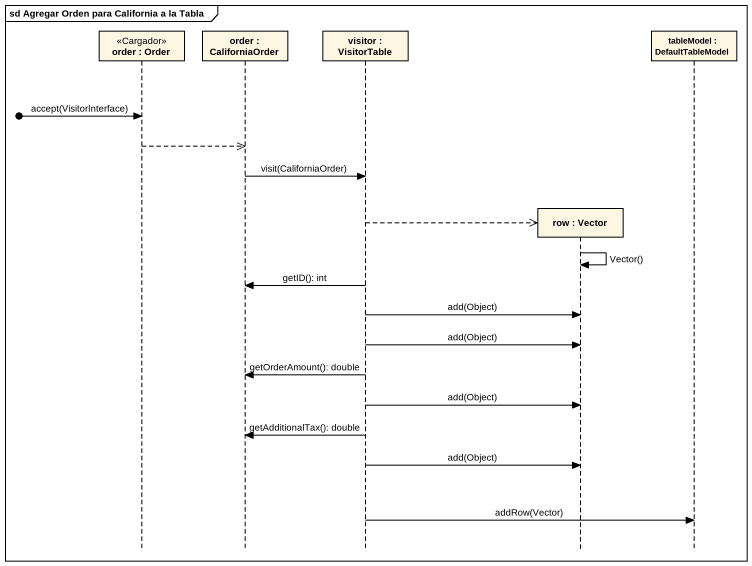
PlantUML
@startuml
mainframe sd Agregar Orden para California a la Tabla
hide footbox
participant "order : Order" as order <<Cargador>>
participant "order : CaliforniaOrder" as order_2
participant "visitor : VisitorTable" as visitor
participant "row : Vector" as row
participant "tableModel : DefaultTableModel" as tableModel

[o-> order : accept(VisitorInterface)
order -->> order_2
order_2 -> visitor : visit(CaliforniaOrder)
visitor -->> row **
row -> row : Vector()
visitor -> order_2 : getID(): int
visitor -> row : add(Object)
visitor -> row : add(Object)
visitor -> order_2 : getOrderAmount(): double
visitor -> row : add(Object)
visitor -> order_2 : getAdditionalTax(): double
visitor -> row : add(Object)
visitor -> tableModel : addRow(Vector)
@enduml
